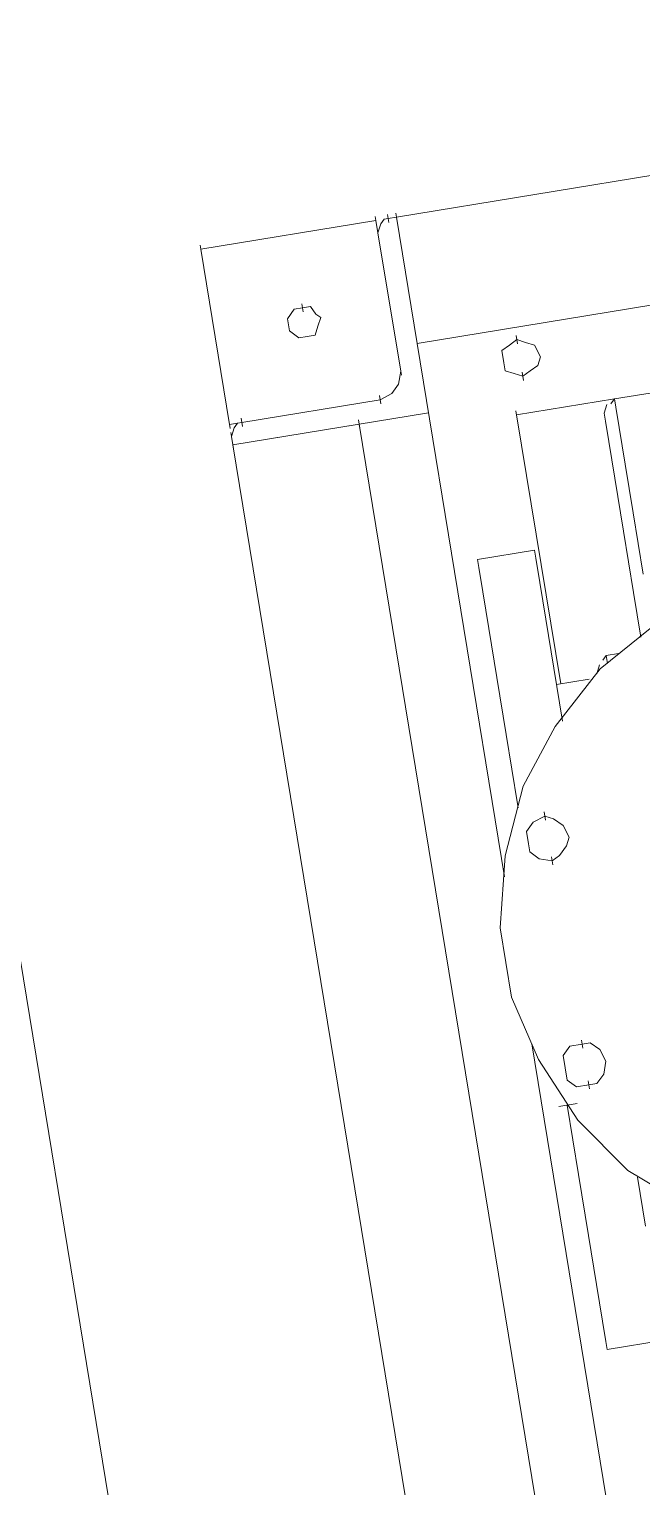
# Model space of a CAD drawing. Header units: metres. Extents: x 2 to 659295185, y -28 to 1124222152.
# Drawn here: x 655610.427 to 655610.738, y 1126535.784 to 1126536.525 of the extents above; entities that cross this region are included whole.
import ezdxf

# ---------------------------------------------------------------- set-up
doc = ezdxf.new("R2010")
doc.units = ezdxf.units.M
doc.header["$MEASUREMENT"] = 0
doc.layers.add('CCSM_C1_CUERPO CK$0$A-EQUIPOS', color=9, linetype='CONTINUOUS')

msp = doc.modelspace()

# ---------------------------------------------------------------- linework, layer by layer
at = {"layer": 'CCSM_C1_CUERPO CK$0$A-EQUIPOS', "lineweight": 5}
for p, q in [((655610.76581, 1126533.95629), (655609.60677, 1126541.02752)), ((655610.76581, 1126533.95629), (655609.60677, 1126541.02752)), ((655611.84339, 1126536.63128), (655610.61343, 1126536.42968)), ((655611.84339, 1126536.63128), (655610.61343, 1126536.42968)), ((655611.55988, 1126536.5189), (655610.62395, 1126536.36549)), ((655611.55988, 1126536.5189), (655610.62395, 1126536.36549)), ((655610.60307, 1126536.42798), (655610.51404, 1126536.41339)), ((655610.51404, 1126536.41339), (655610.60307, 1126536.42798)), ((655610.60307, 1126536.42798), (655610.60273, 1126536.43005)), ((655610.60273, 1126536.43005), (655610.60341, 1126536.42591)), ((655610.60409, 1126536.42177), (655610.60307, 1126536.42798)), ((655610.60307, 1126536.42798), (655610.60409, 1126536.42177)), ((655610.60548, 1126536.42625), (655610.60409, 1126536.42177)), ((655610.60548, 1126536.42625), (655610.60409, 1126536.42177)), ((655610.60721, 1126536.42866), (655610.60548, 1126536.42625)), ((655610.60548, 1126536.42625), (655610.60721, 1126536.42866)), ((655610.60721, 1126536.42866), (655610.60548, 1126536.42625)), ((655610.60548, 1126536.42625), (655610.60721, 1126536.42866)), ((655610.60721, 1126536.42866), (655610.60548, 1126536.42625)), ((655610.60548, 1126536.42625), (655610.60721, 1126536.42866)), ((655610.60721, 1126536.42866), (655610.60929, 1126536.429)), ((655610.60929, 1126536.429), (655610.60721, 1126536.42866)), ((655610.60721, 1126536.42866), (655610.60929, 1126536.429)), ((655610.60929, 1126536.429), (655610.60721, 1126536.42866)), ((655610.60721, 1126536.42866), (655610.60929, 1126536.429)), ((655610.60929, 1126536.429), (655610.60895, 1126536.43107)), ((655610.60895, 1126536.43107), (655610.60962, 1126536.42693)), ((655610.60929, 1126536.429), (655610.61343, 1126536.42968)), ((655610.60929, 1126536.429), (655610.61343, 1126536.42968)), ((655610.61377, 1126536.42761), (655610.61309, 1126536.43175)), ((655610.61309, 1126536.43175), (655610.61343, 1126536.42968)), ((655610.61343, 1126536.42968), (655610.61309, 1126536.43175)), ((655610.61309, 1126536.43175), (655610.61377, 1126536.42761)), ((655610.61343, 1126536.42968), (655610.62395, 1126536.36549)), ((655610.62395, 1126536.36549), (655610.61343, 1126536.42968)), ((655610.61343, 1126536.42968), (655610.62395, 1126536.36549)), ((655610.62395, 1126536.36549), (655610.61343, 1126536.42968)), ((655610.60375, 1126536.42384), (655610.60443, 1126536.4197)), ((655610.60409, 1126536.42177), (655610.61563, 1126536.35137)), ((655610.60409, 1126536.42177), (655610.61563, 1126536.35137)), ((655610.51404, 1126536.41339), (655610.5137, 1126536.41546)), ((655610.5137, 1126536.41546), (655610.51438, 1126536.41132)), ((655610.51404, 1126536.41339), (655610.52863, 1126536.32435)), ((655610.52863, 1126536.32435), (655610.51404, 1126536.41339)), ((655610.56156, 1126536.38291), (655610.5581, 1126536.37809)), ((655610.56156, 1126536.38291), (655610.5581, 1126536.37809)), ((655610.5657, 1126536.38358), (655610.56156, 1126536.38291)), ((655610.5657, 1126536.38358), (655610.56156, 1126536.38291)), ((655610.56536, 1126536.38566), (655610.56604, 1126536.38151)), ((655610.56984, 1126536.38426), (655610.5657, 1126536.38358)), ((655610.56984, 1126536.38426), (655610.5657, 1126536.38358)), ((655610.57259, 1126536.38046), (655610.56984, 1126536.38426)), ((655610.57259, 1126536.38046), (655610.56984, 1126536.38426)), ((655610.5581, 1126536.37809), (655610.55843, 1126536.37602)), ((655610.55843, 1126536.37602), (655610.5581, 1126536.37809)), ((655610.55911, 1126536.37187), (655610.55843, 1126536.37602)), ((655610.55911, 1126536.37187), (655610.55843, 1126536.37602)), ((655610.57361, 1126536.37425), (655610.57222, 1126536.36977)), ((655610.57361, 1126536.37425), (655610.57222, 1126536.36977)), ((655610.575, 1126536.37873), (655610.57259, 1126536.38046)), ((655610.57259, 1126536.38046), (655610.575, 1126536.37873)), ((655610.57361, 1126536.37425), (655610.575, 1126536.37873)), ((655610.575, 1126536.37873), (655610.57361, 1126536.37425)), ((655610.56393, 1126536.36841), (655610.55911, 1126536.37187)), ((655610.55911, 1126536.37187), (655610.56393, 1126536.36841)), ((655610.56393, 1126536.36841), (655610.56807, 1126536.36909)), ((655610.56393, 1126536.36841), (655610.56807, 1126536.36909)), ((655610.57222, 1126536.36977), (655610.56807, 1126536.36909)), ((655610.57222, 1126536.36977), (655610.56807, 1126536.36909)), ((655610.62395, 1126536.36549), (655610.62361, 1126536.36756)), ((655610.62361, 1126536.36756), (655610.62429, 1126536.36342)), ((655610.62361, 1126536.36756), (655610.62395, 1126536.36549)), ((655610.62361, 1126536.36756), (655610.62395, 1126536.36549)), ((655610.62361, 1126536.36756), (655610.62395, 1126536.36549)), ((655610.67466, 1126536.36742), (655610.67086, 1126536.36467)), ((655610.67466, 1126536.36742), (655610.67086, 1126536.36467)), ((655610.67432, 1126536.3695), (655610.675, 1126536.36535)), ((655610.67466, 1126536.36742), (655610.67914, 1126536.36603)), ((655610.67466, 1126536.36742), (655610.67914, 1126536.36603)), ((655610.67466, 1126536.36742), (655610.675, 1126536.36535)), ((655610.67466, 1126536.36742), (655610.675, 1126536.36535)), ((655610.67466, 1126536.36742), (655610.675, 1126536.36535)), ((655610.62395, 1126536.36549), (655610.66841, 1126536.09424)), ((655610.62395, 1126536.36549), (655610.66841, 1126536.09424)), ((655610.67086, 1126536.36467), (655610.66706, 1126536.36193)), ((655610.67086, 1126536.36467), (655610.66706, 1126536.36193)), ((655610.66706, 1126536.36193), (655610.66808, 1126536.35571)), ((655610.66808, 1126536.35571), (655610.66706, 1126536.36193)), ((655610.67914, 1126536.36603), (655610.68362, 1126536.36464)), ((655610.68362, 1126536.36464), (655610.67914, 1126536.36603)), ((655610.68362, 1126536.36464), (655610.68671, 1126536.35877)), ((655610.68671, 1126536.35877), (655610.68362, 1126536.36464)), ((655610.68671, 1126536.35877), (655610.68532, 1126536.35429)), ((655610.68532, 1126536.35429), (655610.68671, 1126536.35877)), ((655610.72425, 1126536.33728), (655610.86506, 1126536.36036)), ((655610.61563, 1126536.35137), (655610.61458, 1126536.34482)), ((655610.61563, 1126536.35137), (655610.61458, 1126536.34482)), ((655610.61529, 1126536.35344), (655610.61597, 1126536.3493)), ((655610.66808, 1126536.35571), (655610.66875, 1126536.35157)), ((655610.66808, 1126536.35571), (655610.66875, 1126536.35157)), ((655610.67324, 1126536.35018), (655610.66875, 1126536.35157)), ((655610.66875, 1126536.35157), (655610.67324, 1126536.35018)), ((655610.67772, 1126536.34879), (655610.68152, 1126536.35154)), ((655610.68152, 1126536.35154), (655610.67772, 1126536.34879)), ((655610.68152, 1126536.35154), (655610.68532, 1126536.35429)), ((655610.68532, 1126536.35429), (655610.68152, 1126536.35154)), ((655610.61458, 1126536.34482), (655610.61112, 1126536.34)), ((655610.61458, 1126536.34482), (655610.61112, 1126536.34)), ((655610.67324, 1126536.35018), (655610.67772, 1126536.34879)), ((655610.67772, 1126536.34879), (655610.67324, 1126536.35018)), ((655610.67772, 1126536.34879), (655610.67738, 1126536.35086)), ((655610.67738, 1126536.35086), (655610.67806, 1126536.34672)), ((655610.67738, 1126536.35086), (655610.67772, 1126536.34879)), ((655610.67738, 1126536.35086), (655610.67772, 1126536.34879)), ((655610.60524, 1126536.33691), (655610.53484, 1126536.32537)), ((655610.60524, 1126536.33691), (655610.53484, 1126536.32537)), ((655610.6049, 1126536.33898), (655610.60558, 1126536.33484)), ((655610.6049, 1126536.33898), (655610.60524, 1126536.33691)), ((655610.61112, 1126536.34), (655610.60524, 1126536.33691)), ((655610.61112, 1126536.34), (655610.60524, 1126536.33691)), ((655610.67456, 1126536.32913), (655610.72425, 1126536.33728)), ((655610.67456, 1126536.32913), (655610.72425, 1126536.33728)), ((655610.72425, 1126536.33728), (655610.72252, 1126536.33487)), ((655610.72493, 1126536.33314), (655610.72425, 1126536.33728)), ((655610.53033, 1126536.314), (655610.62972, 1126536.33029)), ((655610.53033, 1126536.314), (655610.62972, 1126536.33029)), ((655610.67422, 1126536.33121), (655610.6749, 1126536.32706)), ((655610.69696, 1126536.19247), (655610.67456, 1126536.32913)), ((655610.69696, 1126536.19247), (655610.67456, 1126536.32913)), ((655610.72045, 1126536.33453), (655610.71906, 1126536.33005)), ((655610.71906, 1126536.33005), (655610.71974, 1126536.32591)), ((655610.7194, 1126536.32798), (655610.71906, 1126536.33005)), ((655610.71906, 1126536.33005), (655610.7194, 1126536.32798)), ((655610.71906, 1126536.33005), (655610.71974, 1126536.32591)), ((655610.72663, 1126536.32279), (655610.72493, 1126536.33314)), ((655610.52829, 1126536.32642), (655610.52897, 1126536.32228)), ((655610.52863, 1126536.32435), (655610.53277, 1126536.32503)), ((655610.53277, 1126536.32503), (655610.52863, 1126536.32435)), ((655610.52863, 1126536.32435), (655610.52897, 1126536.32228)), ((655610.53104, 1126536.32262), (655610.52965, 1126536.31814)), ((655610.52965, 1126536.31814), (655610.53104, 1126536.32262)), ((655610.53104, 1126536.32262), (655610.52965, 1126536.31814)), ((655610.52965, 1126536.31814), (655610.53104, 1126536.32262)), ((655610.53104, 1126536.32262), (655610.52965, 1126536.31814)), ((655610.52965, 1126536.31814), (655610.53104, 1126536.32262)), ((655610.53033, 1126536.314), (655610.59452, 1126536.32452)), ((655610.59452, 1126536.32452), (655610.53033, 1126536.314)), ((655610.53277, 1126536.32503), (655610.53104, 1126536.32262)), ((655610.53104, 1126536.32262), (655610.53277, 1126536.32503)), ((655610.53277, 1126536.32503), (655610.53104, 1126536.32262)), ((655610.53104, 1126536.32262), (655610.53277, 1126536.32503)), ((655610.53277, 1126536.32503), (655610.53104, 1126536.32262)), ((655610.53104, 1126536.32262), (655610.53277, 1126536.32503)), ((655610.53484, 1126536.32537), (655610.53277, 1126536.32503)), ((655610.53277, 1126536.32503), (655610.53484, 1126536.32537)), ((655610.5345, 1126536.32744), (655610.53518, 1126536.3233)), ((655610.59418, 1126536.32659), (655610.59486, 1126536.32245)), ((655610.59452, 1126536.32452), (655610.68582, 1126535.76752)), ((655610.59452, 1126536.32452), (655610.68582, 1126535.76752)), ((655610.71974, 1126536.32591), (655610.72144, 1126536.31556)), ((655610.71974, 1126536.32591), (655610.72144, 1126536.31556)), ((655610.72968, 1126536.30415), (655610.72663, 1126536.32279)), ((655610.52965, 1126536.31814), (655610.52931, 1126536.32021)), ((655610.52931, 1126536.32021), (655610.52999, 1126536.31607)), ((655610.52965, 1126536.31814), (655610.53033, 1126536.314)), ((655610.52965, 1126536.31814), (655610.53033, 1126536.314)), ((655610.52999, 1126536.31607), (655610.53067, 1126536.31193)), ((655610.52999, 1126536.31607), (655610.53067, 1126536.31193)), ((655610.72144, 1126536.31556), (655610.72449, 1126536.29692)), ((655610.72144, 1126536.31556), (655610.72449, 1126536.29692)), ((655610.53033, 1126536.314), (655610.62163, 1126535.757)), ((655610.62163, 1126535.757), (655610.53033, 1126536.314)), ((655610.73376, 1126536.2793), (655610.72968, 1126536.30415)), ((655610.72449, 1126536.29692), (655610.7289, 1126536.27)), ((655610.72449, 1126536.29692), (655610.7289, 1126536.27)), ((655610.73885, 1126536.24824), (655610.73376, 1126536.2793)), ((655610.7289, 1126536.27), (655610.73399, 1126536.23894)), ((655610.7289, 1126536.27), (655610.73399, 1126536.23894)), ((655610.6547, 1126536.25571), (655610.68369, 1126536.26046)), ((655610.6547, 1126536.25571), (655610.65538, 1126536.25157)), ((655610.65538, 1126536.25157), (655610.6547, 1126536.25571)), ((655610.68437, 1126536.25632), (655610.68369, 1126536.26046)), ((655610.68437, 1126536.25632), (655610.68369, 1126536.26046)), ((655610.6864, 1126536.2439), (655610.68437, 1126536.25632)), ((655610.6864, 1126536.2439), (655610.68437, 1126536.25632)), ((655610.65538, 1126536.25157), (655610.65741, 1126536.23915)), ((655610.65538, 1126536.25157), (655610.65741, 1126536.23915)), ((655610.68946, 1126536.22526), (655610.6864, 1126536.2439)), ((655610.68946, 1126536.22526), (655610.6864, 1126536.2439)), ((655610.65741, 1126536.23915), (655610.66047, 1126536.22051)), ((655610.65741, 1126536.23915), (655610.66047, 1126536.22051)), ((655610.73399, 1126536.23894), (655610.73773, 1126536.21617)), ((655610.73399, 1126536.23894), (655610.73773, 1126536.21617)), ((655610.69353, 1126536.20042), (655610.68946, 1126536.22526)), ((655610.69353, 1126536.20042), (655610.68946, 1126536.22526)), ((655610.66047, 1126536.22051), (655610.66454, 1126536.19566)), ((655610.66047, 1126536.22051), (655610.66454, 1126536.19566)), ((655610.74326, 1126536.22132), (655610.71699, 1126536.20001)), ((655610.74326, 1126536.22132), (655610.71699, 1126536.20001)), ((655610.71838, 1126536.20449), (655610.72011, 1126536.2069)), ((655610.72011, 1126536.2069), (655610.71838, 1126536.20449)), ((655610.72632, 1126536.20792), (655610.72011, 1126536.2069)), ((655610.72011, 1126536.2069), (655610.72079, 1126536.20276)), ((655610.66454, 1126536.19566), (655610.66929, 1126536.16668)), ((655610.66454, 1126536.19566), (655610.66929, 1126536.16668)), ((655610.69794, 1126536.1735), (655610.69353, 1126536.20042)), ((655610.69794, 1126536.1735), (655610.69353, 1126536.20042)), ((655610.71699, 1126536.20001), (655610.69414, 1126536.17075)), ((655610.71699, 1126536.20001), (655610.69414, 1126536.17075)), ((655610.71665, 1126536.20208), (655610.71526, 1126536.1976)), ((655610.71526, 1126536.1976), (655610.71665, 1126536.20208)), ((655610.71145, 1126536.19485), (655610.69489, 1126536.19213)), ((655610.69489, 1126536.19213), (655610.71145, 1126536.19485)), ((655610.66929, 1126536.16668), (655610.67506, 1126536.13147)), ((655610.66929, 1126536.16668), (655610.67506, 1126536.13147)), ((655610.69414, 1126536.17075), (655610.67785, 1126536.14044)), ((655610.69414, 1126536.17075), (655610.67785, 1126536.14044)), ((655610.67785, 1126536.14044), (655610.66878, 1126536.10493)), ((655610.67785, 1126536.14044), (655610.66878, 1126536.10493)), ((655610.67506, 1126536.13147), (655610.6754, 1126536.1294)), ((655610.67506, 1126536.13147), (655610.6754, 1126536.1294)), ((655610.68297, 1126536.12214), (655610.67951, 1126536.11732)), ((655610.67951, 1126536.11732), (655610.68297, 1126536.12214)), ((655610.68884, 1126536.12523), (655610.68297, 1126536.12214)), ((655610.68297, 1126536.12214), (655610.68884, 1126536.12523)), ((655610.68851, 1126536.1273), (655610.68918, 1126536.12316)), ((655610.69333, 1126536.12384), (655610.68884, 1126536.12523)), ((655610.69333, 1126536.12384), (655610.68884, 1126536.12523)), ((655610.68884, 1126536.12523), (655610.68918, 1126536.12316)), ((655610.69333, 1126536.12384), (655610.69815, 1126536.12037)), ((655610.69815, 1126536.12037), (655610.69333, 1126536.12384)), ((655610.67951, 1126536.11732), (655610.68053, 1126536.11111)), ((655610.68053, 1126536.11111), (655610.67951, 1126536.11732)), ((655610.70123, 1126536.1145), (655610.69815, 1126536.12037)), ((655610.69815, 1126536.12037), (655610.70123, 1126536.1145)), ((655610.69984, 1126536.11002), (655610.70123, 1126536.1145)), ((655610.70123, 1126536.1145), (655610.69984, 1126536.11002)), ((655610.68053, 1126536.11111), (655610.68121, 1126536.10697)), ((655610.68121, 1126536.10697), (655610.68053, 1126536.11111)), ((655610.68121, 1126536.10697), (655610.68603, 1126536.1035)), ((655610.68603, 1126536.1035), (655610.68121, 1126536.10697)), ((655610.69984, 1126536.11002), (655610.69638, 1126536.1052)), ((655610.69984, 1126536.11002), (655610.69638, 1126536.1052)), ((655610.66878, 1126536.10493), (655610.66627, 1126536.06837)), ((655610.66878, 1126536.10493), (655610.66627, 1126536.06837)), ((655610.69258, 1126536.10245), (655610.68603, 1126536.1035)), ((655610.69258, 1126536.10245), (655610.68603, 1126536.1035)), ((655610.69224, 1126536.10452), (655610.69292, 1126536.10038)), ((655610.69224, 1126536.10452), (655610.69258, 1126536.10245)), ((655610.69638, 1126536.1052), (655610.69258, 1126536.10245)), ((655610.69638, 1126536.1052), (655610.69258, 1126536.10245)), ((655610.66627, 1126536.06837), (655610.67204, 1126536.03317)), ((655610.67204, 1126536.03317), (655610.66627, 1126536.06837)), ((655610.67204, 1126536.03317), (655610.68575, 1126536.0014)), ((655610.68575, 1126536.0014), (655610.67204, 1126536.03317)), ((655610.70751, 1126536.01134), (655610.70819, 1126536.0072)), ((655610.68232, 1126536.00934), (655610.72679, 1126535.73809)), ((655610.68232, 1126536.00934), (655610.72679, 1126535.73809)), ((655610.70164, 1126536.00825), (655610.69818, 1126536.00343)), ((655610.69818, 1126536.00343), (655610.70164, 1126536.00825)), ((655610.69818, 1126536.00343), (655610.69919, 1126535.99722)), ((655610.69919, 1126535.99722), (655610.69818, 1126536.00343)), ((655610.70164, 1126536.00825), (655610.70785, 1126536.00927)), ((655610.70164, 1126536.00825), (655610.70785, 1126536.00927)), ((655610.70785, 1126536.00927), (655610.71199, 1126536.00995)), ((655610.71199, 1126536.00995), (655610.70785, 1126536.00927)), ((655610.70785, 1126536.00927), (655610.70819, 1126536.0072)), ((655610.71199, 1126536.00995), (655610.71681, 1126536.00649)), ((655610.71681, 1126536.00649), (655610.71199, 1126536.00995)), ((655610.7199, 1126536.00062), (655610.71681, 1126536.00649)), ((655610.71681, 1126536.00649), (655610.7199, 1126536.00062)), ((655610.68575, 1126536.0014), (655610.70568, 1126535.97064)), ((655610.70568, 1126535.97064), (655610.68575, 1126536.0014)), ((655610.69919, 1126535.99722), (655610.70021, 1126535.99101)), ((655610.70021, 1126535.99101), (655610.69919, 1126535.99722)), ((655610.71885, 1126535.99407), (655610.7199, 1126536.00062)), ((655610.7199, 1126536.00062), (655610.71885, 1126535.99407)), ((655610.70503, 1126535.98755), (655610.70021, 1126535.99101)), ((655610.70503, 1126535.98755), (655610.70021, 1126535.99101)), ((655610.71124, 1126535.98857), (655610.70503, 1126535.98755)), ((655610.71124, 1126535.98857), (655610.70503, 1126535.98755)), ((655610.71091, 1126535.99064), (655610.71158, 1126535.9865)), ((655610.71091, 1126535.99064), (655610.71124, 1126535.98857)), ((655610.71539, 1126535.98924), (655610.71124, 1126535.98857)), ((655610.71539, 1126535.98924), (655610.71124, 1126535.98857)), ((655610.71885, 1126535.99407), (655610.71539, 1126535.98924)), ((655610.71885, 1126535.99407), (655610.71539, 1126535.98924)), ((655610.69604, 1126535.97757), (655610.70536, 1126535.9791)), ((655610.70018, 1126535.97825), (655610.70595, 1126535.94305)), ((655610.70018, 1126535.97825), (655610.70595, 1126535.94305)), ((655610.70568, 1126535.97064), (655610.73114, 1126535.94505)), ((655610.73114, 1126535.94505), (655610.70568, 1126535.97064)), ((655610.73114, 1126535.94505), (655610.76179, 1126535.92668)), ((655610.76179, 1126535.92668), (655610.73114, 1126535.94505)), ((655610.70595, 1126535.94305), (655610.71104, 1126535.91199)), ((655610.70595, 1126535.94305), (655610.71104, 1126535.91199)), ((655610.74003, 1126535.91674), (655610.73596, 1126535.94159)), ((655610.74003, 1126535.91674), (655610.73596, 1126535.94159)), ((655610.71511, 1126535.88714), (655610.71104, 1126535.91199)), ((655610.71104, 1126535.91199), (655610.71511, 1126535.88714)), ((655610.71817, 1126535.8685), (655610.71511, 1126535.88714)), ((655610.71511, 1126535.88714), (655610.71817, 1126535.8685)), ((655610.71817, 1126535.8685), (655610.71986, 1126535.85815)), ((655610.71817, 1126535.8685), (655610.71986, 1126535.85815)), ((655610.71986, 1126535.85815), (655610.72054, 1126535.85401)), ((655610.71986, 1126535.85815), (655610.72054, 1126535.85401)), ((655610.72054, 1126535.85401), (655610.74953, 1126535.85876))]:
    msp.add_line(p, q, dxfattribs=at)

doc.saveas('drawing.dxf')
